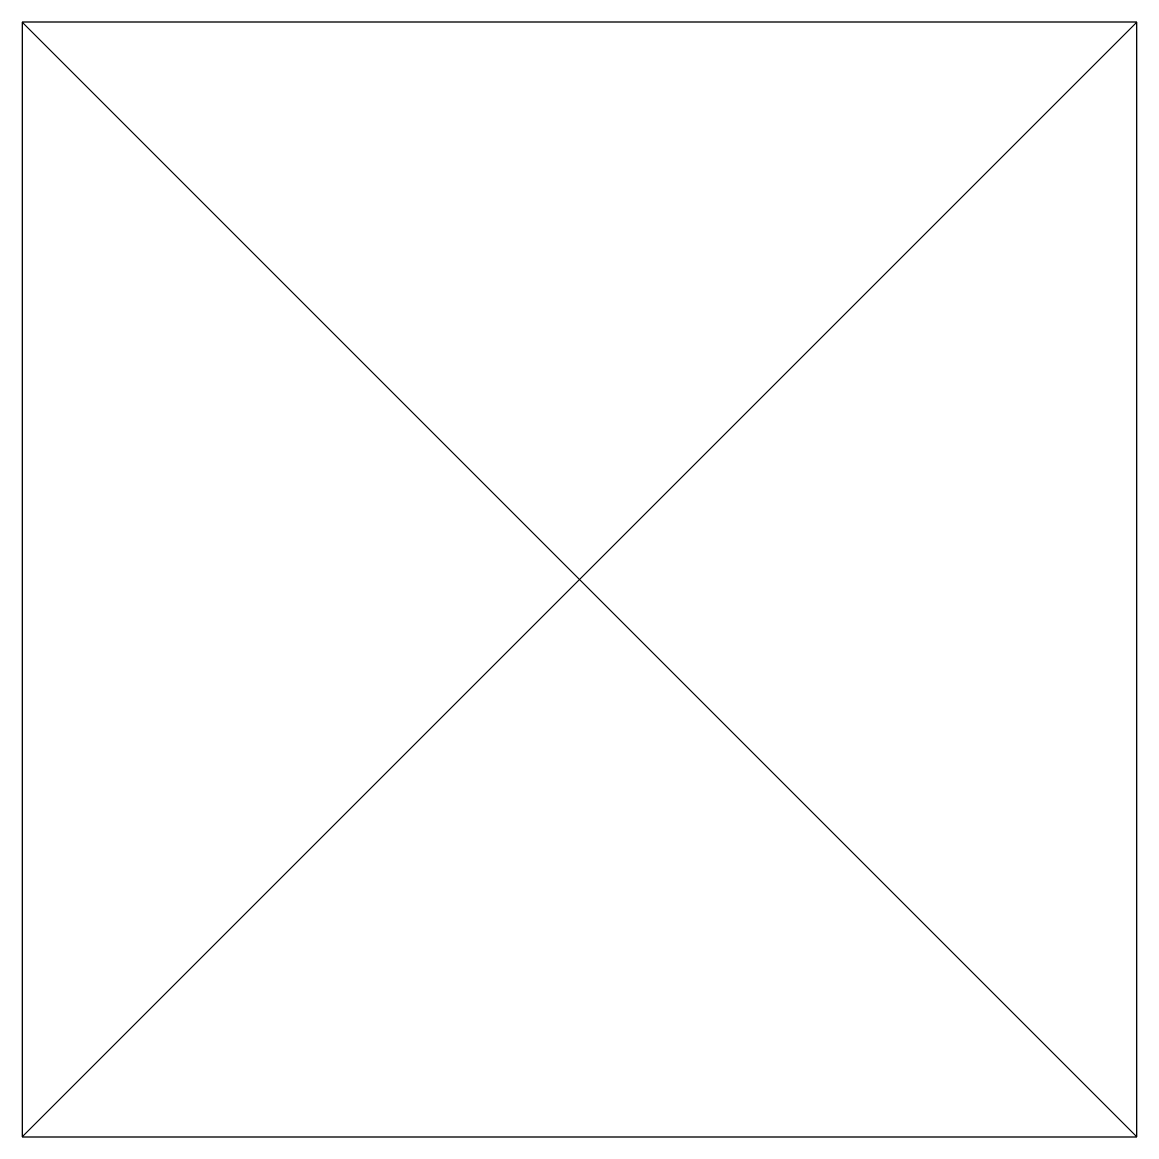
# Model space of a CAD drawing. Header units: metres. Extents: x -0.75 to 0.75, y 0 to 1.5.
import ezdxf

# ---------------------------------------------------------------- set-up
doc = ezdxf.new("R2010")
doc.units = ezdxf.units.M

msp = doc.modelspace()

# ---------------------------------------------------------------- linework, layer by layer
for p, q in [((-0.75, 0), (0.75, 1.5)), ((0.75, 0), (-0.75, 1.5))]:
    msp.add_line(p, q)
msp.add_lwpolyline([(-0.75, 0), (0.75, 0), (0.75, 1.5), (-0.75, 1.5)], close=True)

doc.saveas('drawing.dxf')
